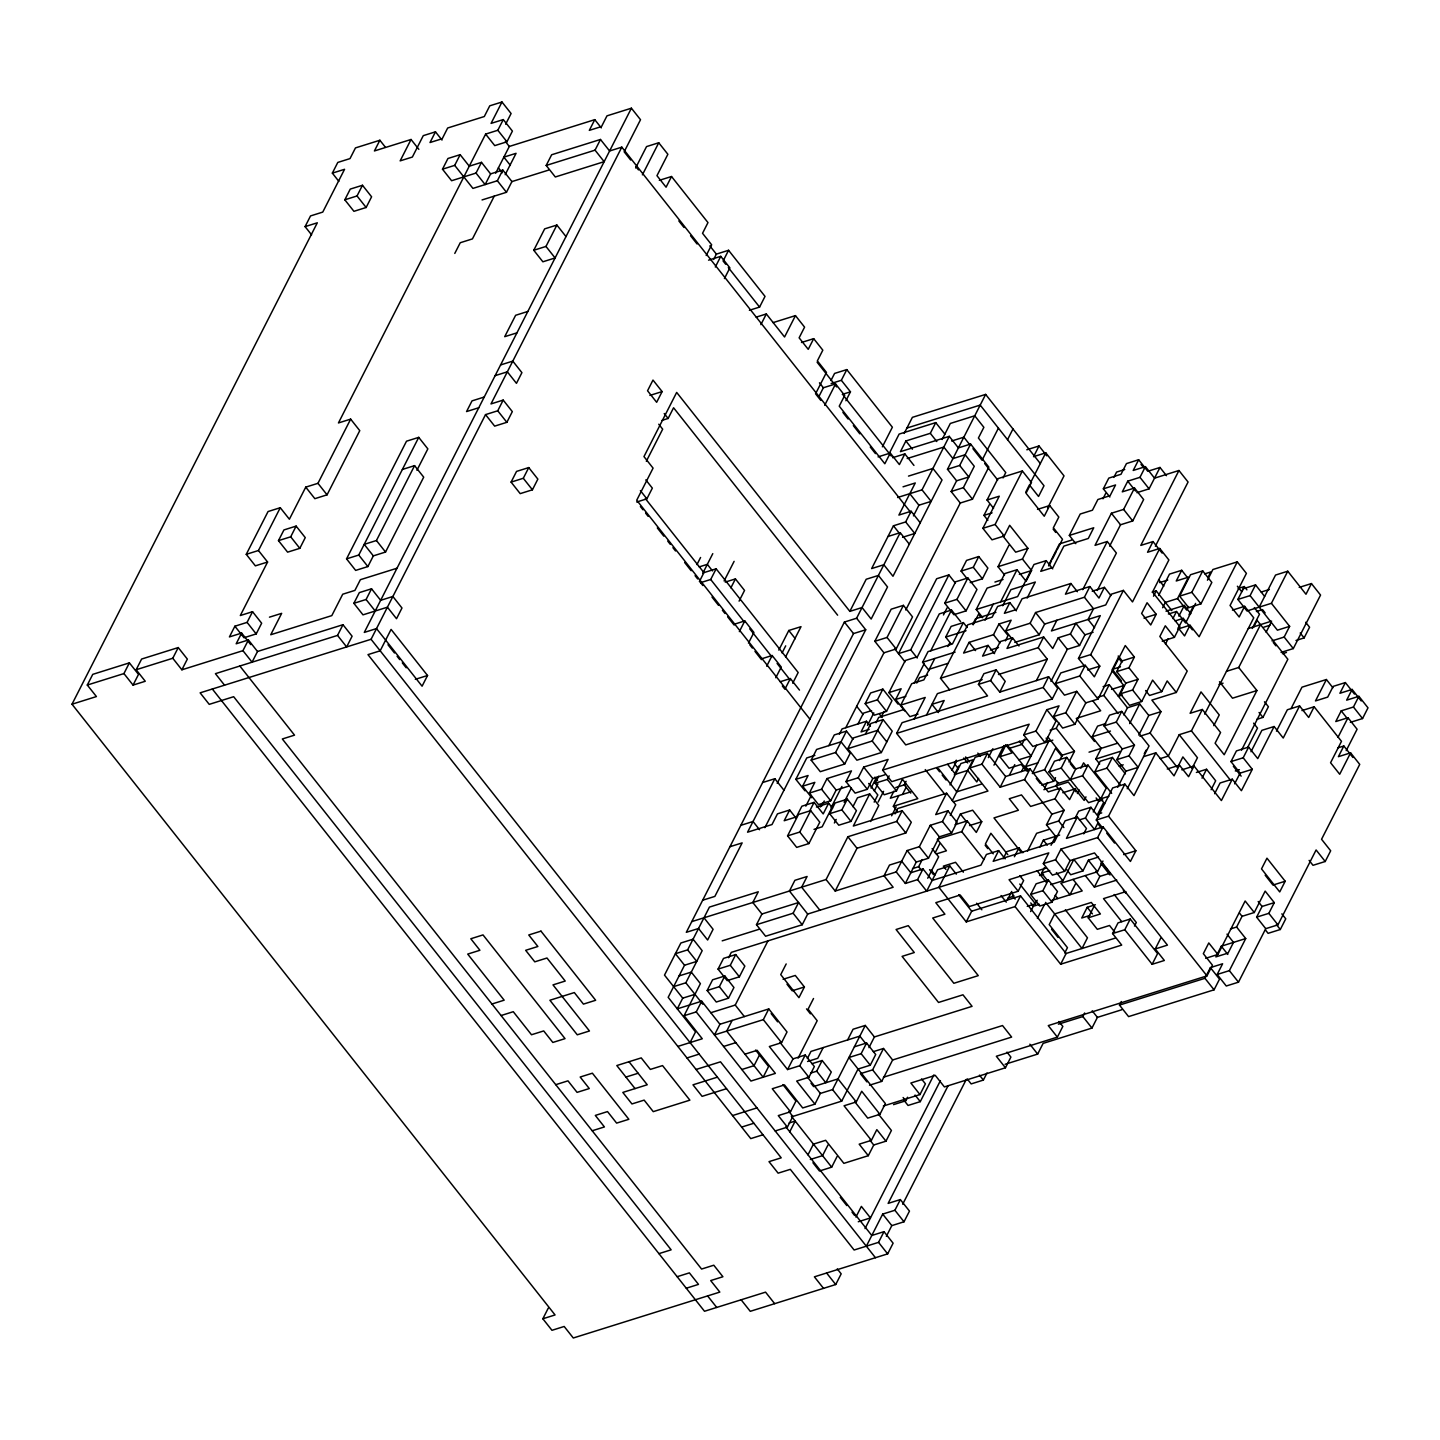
<?xml version="1.0" encoding="UTF-8"?>
<svg xmlns="http://www.w3.org/2000/svg" width="1440" height="1440" viewBox="0 0 1440 1440"><rect width="100%" height="100%" fill="white"/><g stroke="black" fill="none" stroke-linecap="round" stroke-linejoin="round"><path stroke-width="1.5" d="M311.598 234.846L305.082 226.62L310.536 215.928L322.758 212.094L344.556 169.308L332.352 173.124L338.85 181.368M332.352 173.124L337.788 162.432L350.01 158.598L355.464 147.906L379.872 140.256L385.092 146.844M239.85 666.018L294.534 735.156L282.33 738.972L701.586 1269.054L713.79 1265.22L722.916 1276.74L710.694 1280.574L719.82 1292.094L573.3 1337.994L564.174 1326.474L551.97 1330.308L542.844 1318.77L555.066 1314.954L72 704.214L317.304 222.804L305.082 226.62M72 704.214L96.426 696.564L87.3 685.044L92.754 674.352L129.384 662.868L138.51 674.388L133.056 685.098L123.93 673.578L129.384 662.868M344.808 199.8L350.262 189.09L362.484 185.274L371.592 196.794L366.138 207.486L353.934 211.32L344.808 199.8L357.03 195.966L362.484 185.274M379.872 140.256L374.418 150.948L411.048 139.482L418.86 149.346M133.056 685.098L145.26 681.264L136.152 669.744L141.606 659.052L178.236 647.568L187.344 659.088L181.89 669.798L172.782 658.26L178.236 647.568M411.048 139.482L400.158 160.866L412.362 157.05L423.27 135.648L435.474 131.832L441.99 140.058M435.474 131.832L430.02 142.524L442.242 138.708L447.678 127.998L484.308 116.532L489.762 105.822L501.984 102.006L511.092 113.526L505.638 124.218M280.278 507.708L258.462 550.512L267.588 562.032L255.366 565.848L246.258 554.328L268.056 511.542L280.278 507.708L289.386 519.228L305.748 487.134L317.952 483.318L350.658 419.13L359.766 430.65L327.06 494.838L314.856 498.672L305.748 487.134M476.028 173.07L451.602 180.72L442.494 169.2L447.948 158.49L460.152 154.674L469.278 166.194L481.482 162.36L490.59 173.88L485.136 184.59L476.028 173.07L481.482 162.36M442.494 169.2L454.698 165.366L460.152 154.674M234.882 626.22L243.99 637.74L256.194 633.924L261.648 623.214L252.54 611.694L247.086 622.386L234.882 626.22L229.428 636.912L241.632 633.096L250.74 644.616M267.588 562.032L240.318 615.528L252.54 611.694M278.478 540.63L283.932 529.938L296.136 526.104L305.262 537.624L299.808 548.334L287.604 552.15L278.478 540.63L290.7 536.814L296.136 526.104M485.622 134.1L494.748 145.62L506.952 141.786L512.406 131.094L503.28 119.574L497.826 130.266L485.622 134.1L338.454 422.946L350.658 419.13M501.984 102.006L491.076 123.39L503.28 119.574M241.632 633.096L236.178 643.788L248.4 639.972L257.508 651.492L252.054 662.184L242.946 650.664L248.4 639.972M454.788 253.422L460.242 242.73L472.446 238.896L494.262 196.11M495.684 173.196L509.31 146.448L594.774 119.664L601.29 127.89M454.698 165.366L472.932 188.406L497.358 180.756L502.812 170.064L511.92 181.584L506.466 192.294L482.058 199.944M505.17 174.708L516.06 153.324L503.856 157.14L510.372 165.366M600.48 139.464L595.044 150.156L604.152 161.676L555.318 176.976L546.192 165.456L551.646 154.764L600.48 139.464L609.606 150.984L621.81 147.15L910.872 512.604M402.372 469.458L414.576 465.642L423.702 477.162L385.542 552.042L373.338 555.876L367.884 566.568L355.662 570.402L346.554 558.864L406.512 441.198L418.734 437.364L427.842 448.884L416.934 470.286M346.554 558.864L358.758 555.048L418.734 437.364M373.338 555.876L364.212 544.356L376.434 540.522L414.576 465.642M594.774 119.664L589.32 130.356L601.542 126.54L606.978 115.848L631.404 108.198L640.512 119.718L624.168 151.812L630.684 160.038M337.536 635.418L342.972 624.708L352.098 636.228L346.644 646.938L337.536 635.418L215.424 673.668L224.532 685.188M353.88 603.306L359.334 592.614L371.538 588.798L380.664 600.318L392.868 596.484L401.976 608.004L396.522 618.714L387.414 607.194L362.988 614.844L353.88 603.306L366.084 599.49L371.538 588.798M556.884 225.054L545.976 246.438L555.084 257.958L542.88 261.792L533.772 250.272L544.662 228.87L556.884 225.054L565.992 236.574M631.404 108.198L364.302 632.412L376.506 628.578L422.082 686.196L427.536 675.504L391.086 629.406L380.178 650.808L367.974 654.624L750.762 1138.608L762.984 1134.774M658.926 1253.646L671.148 1249.83L233.658 696.708L209.232 704.358L200.124 692.838L371.07 639.288L485.532 414.612L497.736 410.796L503.19 400.086L512.316 411.624L506.862 422.316L494.658 426.132L485.532 414.612M621.81 147.15L490.986 403.92L503.19 400.086M635.634 167.976L646.542 146.592L658.746 142.758L667.872 154.278L656.964 175.68L666.072 187.2L671.526 176.508L707.976 222.588L702.54 233.298L711.648 244.818L706.194 255.51M642.402 174.852L658.746 142.758M511.092 482.112L516.546 471.402L528.75 467.586L537.858 479.106L532.422 489.798L520.2 493.632L511.092 482.112L523.296 478.278L528.75 467.586M713.628 259.47L716.364 254.124L728.568 250.29L765.018 296.388L759.582 307.08L749.394 310.266M715.302 267.048L720.756 256.338L729.882 267.858L724.428 278.568M728.568 250.29L723.114 261L725.724 264.276M662.112 391.59L656.658 402.3L647.55 390.762L652.986 380.07L662.112 391.59L649.89 395.424M646.326 461.268L662.67 429.174L658.764 424.224M662.022 420.372L668.124 418.464L673.578 407.772L837.63 615.186M636.714 502.02L646.884 498.834L652.338 488.124L645.822 479.898M760.878 324.648L766.332 313.956L784.566 336.996L795.456 315.612L804.582 327.132L799.128 337.824L808.236 349.344L813.69 338.652L822.816 350.172L817.362 360.882L826.47 372.402L815.562 393.804L820.782 400.374M696.942 564.606L700.578 557.478M702.792 573.264L712.782 553.644M699.39 581.544L703.926 572.616L716.148 568.8L798.174 672.498L792.72 683.208M700.524 582.678L710.694 579.492L716.148 568.8M724.122 580.968L734.112 561.348M818.838 396.666L823.374 387.756L835.578 383.922L844.704 395.442L839.25 406.152L884.826 463.752L890.28 453.06L899.388 464.58L904.842 453.888L913.95 465.408M830.952 380.556L834.588 373.428L846.792 369.612L892.368 427.212L882.378 446.832M730.872 587.844L735.426 578.916L744.534 590.436L739.08 601.146M824.688 405.324L835.578 383.922M831.168 383.49L841.338 380.304L846.792 369.612M845.91 400.734L850.464 391.824L841.338 380.304M739.35 631.638L744.786 620.928L753.912 632.466L748.458 643.158M766.692 666.198L772.128 655.506L781.254 667.026L775.8 677.736M778.806 650.106L788.796 630.486L801 626.67L785.556 656.982M782.064 652.968L785.7 645.84M889.128 453.708L899.118 434.088L935.748 422.622L944.874 434.142M904.212 433.386L912.384 417.348L985.644 394.398L1040.328 463.536M935.748 422.622L930.312 433.314L905.886 440.964L900.432 451.656L949.266 436.356L958.392 447.894L970.596 444.06L988.83 467.1L972.468 499.194L960.264 503.028L905.76 610.002M799.488 690.084L790.362 678.546L784.908 689.256L782.316 685.962M909.324 544.176L900.216 532.656L856.602 618.228L844.398 622.062L686.322 932.31L698.526 928.494L707.634 940.014L713.088 929.304L703.98 917.784M849.852 611.37L866.196 579.258L878.418 575.442L887.526 586.962L871.164 619.056L862.056 607.536L849.852 611.37L676.674 392.418L643.968 456.606L653.076 468.126L636.732 500.22L809.91 719.172M920.232 522.774L911.124 511.254L905.67 521.946L893.448 525.78L871.65 568.566L883.854 564.75L892.98 576.27L942.03 479.988L932.922 468.45L908.496 476.1M942.138 439.488L950.328 423.45L974.736 415.782L983.862 427.32L978.408 438.012L1005.75 472.59L1003.014 477.936M690.066 1042.596L695.52 1031.904L668.178 997.326L684.522 965.232L675.414 953.712L687.618 949.878L709.434 907.092L758.268 891.792L752.814 902.484L761.922 914.004L756.486 924.714L765.594 936.234L802.224 924.75L807.678 914.058L893.142 887.274L884.034 875.754L889.488 865.062L901.692 861.228L910.8 872.748L923.022 868.932L932.13 880.452L980.964 865.152L986.418 854.46L998.64 850.626L1005.138 858.852M783.954 790.236L774.846 778.716L747.576 832.194L772.002 824.544L777.456 813.852L789.66 810.018L796.176 818.262M897.606 497.502L922.014 489.852L949.266 436.356M777.204 783.36L853.506 633.582L865.728 629.766L856.602 618.228M913.464 515.898L918.918 505.206L931.14 501.372L922.014 489.852M673.632 986.634L685.836 982.8L702.18 950.706L693.072 939.186L680.868 943.002L664.506 975.114L682.74 998.154L677.286 1008.846L701.712 1001.196L719.928 1024.254L714.492 1034.946L763.326 1019.646L768.78 1008.936L787.014 1031.994L781.56 1042.686L769.338 1046.52L787.572 1069.56L799.776 1065.726L805.23 1055.034L814.356 1066.554L808.902 1077.264L796.68 1081.08L814.914 1104.138L802.71 1107.954L784.476 1084.914L772.272 1088.73L790.488 1111.788L778.284 1115.604L787.392 1127.124L775.188 1130.958M764.874 827.676L865.728 629.766M960.264 503.028L951.156 491.508L956.592 480.798L947.484 469.278L985.644 394.398M804.978 790.848L795.852 779.328L806.76 757.926L814.896 755.388M947.484 469.278L959.688 465.462L970.596 444.06M811.17 760.158L816.606 749.448L841.032 741.798L850.158 753.336L844.704 764.028L820.278 771.678L811.17 760.158L835.578 752.508L846.486 731.106L853.002 739.332M677.862 1046.412L702.27 1038.762L684.054 1015.722L700.398 983.628L691.29 972.108L679.068 975.924M883.944 652.806L874.836 641.286L891.18 609.192L903.402 605.358L912.51 616.878L896.166 648.972L883.944 652.806L845.784 727.686M789.66 810.018L784.206 820.728L796.428 816.894L801.882 806.202L814.086 802.368L823.194 813.906L828.648 803.196L832.554 808.146M811.728 797.724L802.62 786.204L808.074 775.512L795.852 779.328M828.828 745.632L834.282 734.94L846.486 731.106M684.054 1015.722L696.258 1011.906L701.712 1001.196M707.166 990.504L712.602 979.794L724.824 975.978L733.932 987.498L728.478 998.19L716.274 1002.024L707.166 990.504L719.37 986.67L724.824 975.978M718.056 969.102L723.51 958.41L735.714 954.576L744.84 966.096L739.386 976.806L727.182 980.622L718.056 969.102L730.278 965.286L735.714 954.576M874.836 641.286L887.04 637.452L903.402 605.358M951.156 491.508L963.36 487.674L974.268 466.29L965.142 454.752L952.938 458.586L943.83 447.066L907.2 458.532M787.572 835.866L798.48 814.464L810.684 810.648L819.792 822.168L808.902 843.57L796.68 847.386L787.572 835.866L799.776 832.05L810.684 810.648M848.358 786.24L836.154 790.074L830.7 800.766L818.496 804.6L809.37 793.08L814.824 782.37L802.62 786.204M839.358 734.238L842.076 728.892L866.502 721.242L870.408 726.174M542.844 1318.77L548.298 1308.078M728.586 957.708L731.322 952.362L1048.788 852.894L1043.334 863.586L1052.442 875.124L1064.664 871.29L1070.1 860.598L1094.526 852.948L1167.444 945.126L1155.24 948.96L1164.348 960.48L1152.144 964.296L1124.802 929.736L1130.238 919.026L1157.58 953.604L1152.144 964.296M805.824 806.148L811.26 795.456M998.424 428.13L982.062 460.242L972.954 448.704M809.55 811.296L814.086 802.368M809.37 793.08L821.592 789.246L827.028 778.554L851.454 770.904L846 781.596L855.126 793.116L867.33 789.3L872.784 778.59L884.988 774.774M865.188 703.656L870.642 692.964L882.864 689.13L891.972 700.668L886.518 711.36L874.314 715.194L865.188 703.656L877.41 699.84L882.864 689.13M858.006 723.87L863.46 713.16L871.596 710.622M865.458 734.148L870.912 723.456L883.116 719.622L892.224 731.16L881.334 752.544L856.908 760.194L847.8 748.674L853.236 737.982L877.662 730.332L886.788 741.852M820.386 806.976L822.204 803.412M1007.532 439.668L1012.986 428.958M821.52 806.328L824.256 800.982M866.502 721.242L861.048 731.934L869.184 729.378M867.492 725.382L873.846 712.908M898.038 704.124L888.912 692.604L905.274 660.51L917.478 656.676L939.294 613.89L951.498 610.056L960.606 621.576M948.888 574.92L936.666 578.736L898.506 653.634L910.728 649.8L948.888 574.92L955.386 583.146M993.546 508.266L987.048 500.022L997.938 478.638L1022.364 470.97L1031.472 482.508L1026.018 493.2L1044.252 516.24L1049.706 505.548L1058.814 517.068L1053.36 527.778L1062.486 539.298L1057.032 549.99M831.006 807.858L841.914 786.456M833.058 805.428L822.15 826.812L814.014 829.368M829.656 813.69L835.11 802.998L847.314 799.164L856.422 810.684L850.986 821.394L838.764 825.21L829.656 813.69L841.86 809.874L847.314 799.164M875.988 722.754L878.706 717.408L903.132 709.758M881.28 716.868L884.016 711.504M987.858 520.308L983.952 515.376L989.388 504.684M710.82 1012.716L735.246 1005.066L767.952 940.878M847.8 748.674L872.208 741.024L883.116 719.622M732.15 1020.42L726.696 1031.112L763.146 1077.21L768.6 1066.518L755.586 1050.048M904.788 711L895.68 699.462L901.134 688.77L888.912 692.604M944.748 603.18L955.638 581.796L967.86 577.962L976.968 589.482L966.06 610.884L953.856 614.7L944.748 603.18L956.952 599.364L967.86 577.962M967.608 579.312L961.092 571.086L966.546 560.394L978.75 556.56L987.876 568.08L982.422 578.79L970.2 582.606M1004.544 574.92L998.028 566.694L1022.454 559.044L1027.908 548.334L1009.674 525.294L1004.22 535.986L992.016 539.82L982.89 528.3L999.252 496.206L987.048 500.022M844.128 802.242L851.4 787.986M834.372 822.996L836.172 819.432M846 781.596L858.222 777.78L863.676 767.07L888.084 759.42L882.63 770.13L891.756 781.65L1026.054 739.566M943.452 614.97L947.088 607.842M756.486 924.714L793.116 913.23L798.57 902.538L761.922 914.004M918.036 714.078L909.9 716.634L900.774 705.114L911.682 683.712L923.886 679.878L934.794 658.494M929.088 670.536L922.59 662.31L928.026 651.618L952.452 643.968L963.36 622.566L967.266 627.498M914.256 683.154L924.246 663.552M930.6 651.06L951.498 610.056M961.092 571.086L973.296 567.27L978.75 556.56M982.89 528.3L995.112 524.466L1022.364 470.97M852.93 806.688L857.484 797.778L869.688 793.944L878.796 805.464L870.624 821.52M916.758 683.01L919.494 677.664L927.63 675.108M1046.826 455.832L1039.014 445.968L1033.578 456.66L1045.782 452.826L1064.016 475.884L1047.654 507.978M999.774 692.082L1048.608 676.764L1057.716 688.302L1052.262 698.994L905.742 744.894L896.634 733.374L902.088 722.682L987.552 695.898L978.444 684.378L983.898 673.686L996.102 669.852L1005.21 681.372L999.774 692.082L990.648 680.544L996.102 669.852M950.904 643.68L945.702 637.092L951.138 626.4L963.36 622.566M871.038 788.112L876.492 777.402M826.074 879.534L847.89 836.748L896.724 821.43L902.178 810.738L911.286 822.258L905.832 832.968L856.998 848.268L835.2 891.054L826.074 879.534L691.758 921.618M869.688 793.944L853.326 826.038L902.178 810.738M901.908 780.246L896.454 790.938L884.25 794.772L875.142 783.252L878.778 776.124M1025.802 492.066L1029.42 484.938L1038.546 496.458L1044 485.748L980.19 405.09L906.93 428.04M1030.338 483.138L1045.782 452.826M786.186 963.936L780.732 974.628L798.948 997.668L804.402 986.976L795.294 975.456L783.09 979.272M874.296 790.974L877.932 783.846M947.898 646.542L949.716 642.978M914.292 718.848L925.2 697.464L900.774 705.114M874.17 802.116L877.806 794.97L868.68 783.45M875.142 783.252L887.346 779.418L889.164 775.854M949.626 689.796L940.5 678.276L967.752 624.798L992.178 617.13L997.632 606.438L1009.836 602.622L1016.352 610.848M878.112 802.062L883.566 791.352M982.728 617.724L976.23 609.48L987.12 588.096L999.342 584.262L1004.796 573.57L1017 569.736L1026.108 581.256L1031.562 570.564L1022.454 559.044M998.028 566.694L1008.936 545.292M926.514 715.032L937.404 693.63L982.17 679.608M972.846 624.096L975.564 618.75L995.922 612.36M973.134 624.834L978.588 614.142L981.18 617.436M1012.212 639.108L1005.696 630.882L1011.15 620.19L998.946 624.006L993.492 634.716L969.066 642.366L963.612 653.058L988.038 645.408L994.554 653.634M759.492 1054.998L754.038 1065.69L741.834 1069.506M893.952 791.1L890.316 798.228L911.034 791.766M938.718 711.198L944.172 700.506L931.95 704.322L938.466 712.566M985.05 620.262L993.222 604.224M897.264 811.224L893.358 806.292L898.812 795.6M906.084 781.326L904.266 784.89L910.782 793.134M891.63 815.796L896.166 806.886M902.52 794.412L906.156 787.266M1000.638 601.83L1017 569.736M895.05 813.87L897.768 808.524L946.602 793.224L955.728 804.744L950.274 815.436M1002.708 605.736L1010.88 589.698L1035.306 582.048L1027.134 598.086M988.038 645.408L982.584 656.1L994.788 652.284L1000.242 641.592L1012.464 637.758L1018.962 645.984M1009.836 602.622L1004.382 613.314L1016.604 609.48L1022.058 598.788L1070.892 583.488L1077.408 591.714M813.528 998.496L808.074 1009.188L817.182 1020.726L798.102 1058.166M1005.336 640.89L1008.054 635.544L998.946 624.006M1052.712 568.872L1046.214 560.646L1040.76 571.338L1052.964 567.522L1063.872 546.12L1088.298 538.47L1093.734 527.778L1069.326 535.428L1075.824 543.654M787.572 1069.56L793.026 1058.868L805.23 1055.034M1048.572 565.29L1059.462 543.906L1071.684 540.072M1012.464 637.758L1007.01 648.45L1043.64 636.984L1052.748 648.504L1058.202 637.812L1070.406 633.978L1075.86 623.286L1084.968 634.806L1079.532 645.498L1067.31 649.332L1050.966 681.426M1048.86 566.046L1051.578 560.682M1052.496 558.9L1056.132 551.772M896.238 871.92L907.146 850.536L919.35 846.702L930.258 825.318L942.462 821.484L947.916 810.792L957.024 822.312L951.588 833.004L939.366 836.838L928.476 858.222L916.254 862.056L905.364 883.458L896.238 871.92L835.2 891.054M1069.326 535.428L1080.216 514.026L1092.438 510.21L1097.892 499.5L1110.096 495.684L1115.55 484.974L1103.346 488.808L1109.844 497.034M956.286 760.194L954.468 763.758L958.374 768.69M951.966 770.238L956.52 761.328M807.354 1058.544L810.99 1051.416L859.842 1036.116L866.34 1044.342M1005.696 630.882L1030.122 623.232L1035.576 612.54L1084.41 597.24L1089.864 586.53L1098.972 598.05L1104.426 587.358L1110.942 595.584M954.324 774.882L958.86 765.972M950.004 784.944L960.912 763.542L973.116 759.726L952.236 800.73M946.602 793.224L935.712 814.608L947.916 810.792M1103.346 488.808L1108.782 478.116L1121.004 474.282L1126.458 463.59L1138.662 459.756L1147.77 471.276L1159.992 467.46L1166.49 475.686M790.488 1111.788L795.942 1101.078L782.928 1084.626M823.212 1047.582L817.758 1058.292L807.57 1061.478M1102.968 498.798L1105.686 493.452M1113.876 477.414L1116.594 472.068L1124.73 469.512M912.51 868.626L918.612 866.7L922.248 859.572M953.352 801.882L987.948 791.046L969.714 767.988L975.168 757.296L987.39 753.462L1005.606 776.52L1000.17 787.212L981.936 764.172L987.39 753.462M787.392 1127.124L792.846 1116.432L841.698 1101.132L858.042 1069.038L870.264 1065.204L875.7 1054.512L866.592 1042.992L854.388 1046.808M816.696 1071.216L822.15 1060.506L831.276 1072.026L825.822 1082.736L816.696 1071.216L810.594 1073.124M1014.804 642.402L1039.23 634.752L1044.684 624.06L1105.74 604.926L1111.176 594.234L1123.398 590.4L1132.506 601.938L1159.758 548.442L1168.884 559.962L1152.522 592.056L1179.864 626.634L1174.41 637.326L1162.206 641.142M905.364 883.458L917.568 879.624L923.022 868.932M789.75 1131.786L795.204 1121.076L789.102 1123.002M940.5 678.276L1038.186 647.676L1043.64 636.984M1070.892 583.488L1065.438 594.18L1089.864 586.53M935.136 852.822L939.672 843.912M1056.888 620.226L1051.434 630.936L1100.286 615.636L1078.47 658.422L1084.986 666.648M1109.61 546.174L1120.518 524.772L1132.722 520.956L1143.63 499.554L1134.522 488.034L1123.614 509.418L1111.41 513.252L1095.048 545.346L1107.27 541.512L1116.378 553.05L1097.298 590.49M1155.366 546.21L1188.072 482.022L1178.946 470.502L1154.538 478.152L1145.412 466.632L1139.976 477.324L1127.754 481.158L1122.3 491.85L1134.522 488.034M1138.662 459.756L1133.208 470.448L1145.412 466.632M988.362 757.62L992.916 748.71M927.72 878.238L938.628 856.836L932.112 848.61M955.89 822.96L960.426 814.032L972.648 810.216L981.756 821.736L976.302 832.428L967.194 820.908L954.99 824.742M978.606 778.374L976.788 781.938L967.68 770.418L955.458 774.252L947.646 764.37M814.914 1104.138L820.368 1093.428L832.572 1089.612L865.278 1025.424L874.404 1036.944L868.95 1047.636M847.62 1039.932L853.074 1029.24L865.278 1025.424M1036.404 680.598L1047.294 659.196L1038.186 647.676M1082.736 589.662L1107.27 541.512M993.978 765.144L1003.986 745.524M936.27 853.974L946.44 850.788L937.314 839.268L961.74 831.618L967.194 820.908M1026.432 771.012L1021.23 764.424L1009.008 768.24L999.9 756.72L1005.354 746.028M956.304 874.152L949.788 865.926L938.898 887.328L966.24 921.888L1015.074 906.588L1020.528 895.896L1066.104 953.514L1060.65 964.206L1015.074 906.588M896.634 733.374L1043.154 687.474L1048.608 676.764M807.984 1154.826L813.438 1144.134L825.642 1140.3L843.876 1163.358L868.302 1155.69L873.738 1144.998L885.96 1141.182L891.414 1130.472L878.382 1114.02M854.712 1101.672L867.726 1118.124L879.93 1114.308L885.384 1103.598L848.934 1057.518L861.138 1053.684L866.592 1042.992M1052.82 740.142L1032.822 746.442L1023.714 734.922L1029.15 724.212L882.63 770.13M1136.88 492.678L1149.084 488.844L1159.992 467.46M1024.686 739.08L1021.968 744.426L1009.764 748.242M1023.714 734.922L1035.918 731.088L1046.826 709.686L1059.03 705.87L1053.576 716.562L1062.684 728.082L1074.906 724.266L1085.814 702.864L1076.688 691.344L1064.484 695.16L1055.358 683.64L1060.812 672.948L1085.238 665.298L1094.346 676.818L1099.8 666.126L1090.692 654.606L1123.398 590.4M1009.314 775.332L1014.768 764.622M828 1144.962L822.546 1155.654L810.342 1159.47M1021.536 771.498L1024.254 766.152M1028.232 769.932L1025.622 766.638L1036.53 745.254M868.302 1155.69L859.176 1144.17L871.398 1140.354L844.056 1105.776L856.26 1101.96L861.714 1091.25L879.93 1114.308M866.916 1081.908L860.4 1073.682L872.604 1069.866L883.512 1048.464L892.62 1059.984L881.73 1081.386L869.508 1085.202M1178.946 470.502L1140.804 545.4L1153.008 541.566L1162.116 553.086M1000.17 787.212L1024.578 779.562L1030.032 768.87L1048.266 791.91L1060.47 788.094L1069.578 799.614L1075.032 788.904L1084.158 800.442L1085.976 796.86M1055.358 683.64L1079.784 675.99L1085.238 665.298M812.952 1162.764L819.45 1171.008L831.672 1167.174L837.108 1156.482M1050.138 730.206L1056.24 728.298L1058.958 722.952M1053.576 716.562L1065.78 712.746L1076.688 691.344M1153.008 541.566L1147.554 552.258L1159.758 548.442M998.64 850.626L993.186 861.318L1054.242 842.202L1065.132 820.8L1077.354 816.966L1086.462 828.504L1083.726 833.85M966.24 921.888L971.694 911.196L1020.528 895.896M1046.142 738.126L1048.734 741.42L1032.39 773.514L1044.594 769.698L1055.502 748.296L1062.018 756.522M1003.122 858.78L1006.74 851.652L1018.962 847.836L1022.868 852.768M1100.772 798.822L1106.208 788.13L1087.992 765.09L1082.538 775.782L1058.112 783.432L1049.004 771.912L1054.458 761.22L1066.662 757.386L1075.77 768.906L1070.334 779.616M1044.774 787.914L1047.492 782.55M1059.534 760.518L1062.252 755.172L1074.474 751.338L1056.24 728.298M1014.408 856.746L1018.962 847.836M1041.498 785.034L1053.72 781.218L1055.538 777.654M871.398 1140.354L876.834 1129.644L885.96 1141.182M1049.004 771.912L1061.208 768.078L1066.662 757.386M1121.436 680.904L1112.328 669.366L1117.764 658.674M1085.814 702.864L1098.018 699.048L1125.27 645.552L1134.378 657.072L1128.942 667.764L1116.72 671.598L1125.846 683.118L1120.392 693.81L1129.5 705.348L1141.704 701.514L1152.612 680.112L1161.72 691.65L1149.516 695.466L1145.61 690.534M1057.878 782.298L1056.06 785.862L1058.67 789.156M1069.02 762.03L1074.474 751.338M1153.512 596.214L1156.23 590.868L1171.854 610.614M1097.676 697.338L1103.778 695.412L1109.232 684.72L1127.448 707.76L1123.812 714.906M1116.72 671.598L1122.174 660.906L1134.378 657.072M1027.53 851.13L1036.62 833.31L1048.824 829.476M1021.32 852.48L993.978 817.92L1018.386 810.252L1009.278 798.732L1021.482 794.916L1030.608 806.436L1055.016 798.786L1060.47 788.094M1158.588 595.512L1169.496 574.11L1181.7 570.294L1188.216 578.52M1007.172 900.36L1011.726 891.45M893.502 1104.642L905.706 1100.808L907.524 1097.244M1051.038 845.262L1055.592 836.352L1046.466 824.832L1051.92 814.14L1064.142 810.306L1055.016 798.786M1099.692 763.974L1095.786 759.042L1101.24 748.332L1092.132 736.812L1097.586 726.12L1105.722 723.564M1156.194 614.286L1150.74 624.978L1141.632 613.458L1147.068 602.748L1156.194 614.286L1143.972 618.102M1039.752 847.314L1043.37 840.186L1059.66 835.074M874.404 1036.944L972.072 1006.344L962.964 994.806L938.538 1002.456L902.088 956.376L914.292 952.542L896.076 929.502L908.28 925.668L953.856 983.286L978.264 975.636L932.706 918.018L944.91 914.202L935.802 902.682L960.21 895.014L969.336 906.552L1018.17 891.252L1023.624 880.542L1019.718 875.61M1080.864 768.204L1083.582 762.858L1086.192 766.152M1162.62 607.734L1165.356 602.388L1177.56 598.554L1188.468 577.17L1176.246 580.986L1181.7 570.294M1112.076 670.734L1123.794 685.548L1118.34 696.24L1122.408 694.962M1117.746 787.23L1125.918 771.174L1116.81 759.654L1122.264 748.962L1104.03 725.904L1109.484 715.212L1121.688 711.396L1149.03 745.956L1127.232 788.76M855.918 1217.088L861.372 1206.396L870.48 1217.916L858.276 1221.75M1046.466 824.832L1058.688 820.998L1064.142 810.306M883.332 1106.028L919.962 1094.562L925.416 1083.852L921.51 1078.92M904.158 1100.52L908.064 1105.452L920.286 1101.636L933.912 1074.888M1077.39 793.566L1079.208 790.002M1179.612 596.142L1190.502 574.74L1202.724 570.906L1211.832 582.444L1200.942 603.828L1188.72 607.662L1179.612 596.142L1191.816 592.308L1202.724 570.906M1104.03 725.904L1116.252 722.088L1121.688 711.396M1120.392 693.81L1132.596 689.994L1138.05 679.302L1128.942 667.764M1030.68 894.492L1036.134 883.8L1048.356 879.966L1057.464 891.504L1052.01 902.196L1039.806 906.012L1030.68 894.492L1042.902 890.676L1048.356 879.966M1048.104 881.334L1041.588 873.108L1044.324 867.744M1111.68 793.368L1094.742 771.966L1100.196 761.256L1112.4 757.44L1125.432 773.892M1172.88 618.624L1176.516 611.478L1185.624 622.998L1195.614 603.396M741.132 1299.798L750.258 1311.318L835.722 1284.534L841.176 1273.842L837.27 1268.892M865.026 1228.608L940.428 1080.63M1075.068 818.262L1078.704 811.134L1090.908 807.3L1098.72 817.182M1178.874 616.14L1184.328 605.43L1190.826 613.674M1043.334 863.586L1055.538 859.77L1060.992 849.078L1097.622 837.594L1103.076 826.902L1130.418 861.462L1135.872 850.77L1108.53 816.192L1124.874 784.098L1134 795.618L1155.798 752.832L1174.032 775.872L1179.486 765.18L1188.594 776.7L1194.048 766.008L1221.39 800.568L1232.28 779.184L1241.406 790.704L1252.296 769.302L1243.188 757.782L1248.642 747.09L1257.75 758.61L1274.112 726.516L1283.22 738.036L1299.582 705.942L1308.69 717.462L1314.144 706.77L1341.486 741.33L1330.578 762.732L1339.704 774.252L1350.594 752.85L1359.72 764.388L1321.56 839.268L1330.668 850.788L1325.214 861.498L1313.01 865.314L1309.104 860.382M1077.354 816.966L1066.446 838.368L1103.076 826.902M1165.464 644.022L1168.2 638.676M1030.626 911.574L1033.344 906.228L1039.464 904.32M1027.26 906.354L1035.396 903.798L1037.214 900.234M1188.486 606.528L1186.668 610.092L1177.56 598.554M1094.742 771.966L1106.964 768.132L1112.4 757.44M1129.662 723.564L1139.67 703.944L1148.778 715.464L1138.788 735.084M1178.73 627.264L1183.266 618.354L1192.392 629.874M866.34 1246.194L882.684 1214.1L894.906 1210.266L900.342 1199.574L909.468 1211.094L904.014 1221.786L891.81 1225.62L886.356 1236.312M948.096 1085.706L888.138 1203.39L900.342 1199.574M1079.352 819.918L1085.454 818.01L1090.908 807.3M1189.026 614.736L1193.58 605.826M1208.106 577.296L1210.842 571.95L1204.722 573.858M1207.44 580.212L1212.876 569.52L1237.302 561.87L1246.41 573.39L1230.066 605.484L1239.174 617.004L1244.628 606.312L1253.736 617.832L1204.686 714.114M1037.376 918.45L1044.648 904.176M1093.266 811.962L1098.72 801.252L1102.788 799.992M1237.302 561.87L1199.142 636.75L1190.034 625.23L1184.58 635.922L1178.064 627.696M371.07 639.288L781.218 1157.832L768.996 1161.648L778.122 1173.168L790.326 1169.352L854.118 1250.01L878.544 1242.36L883.998 1231.668L893.106 1243.188L887.652 1253.88L814.392 1276.83L823.518 1288.368M1050.696 884.628L1062.918 880.794L1073.808 859.392L1082.934 870.93L1070.712 874.746L1066.806 869.814M1103.112 803.484L1097.676 814.176L1101.744 812.898M1102.824 828.252L1096.308 820.026L1112.67 787.932L1124.874 784.098M1116.81 759.654L1129.014 755.838L1134.468 745.128L1116.252 722.088M1161.72 691.65L1167.174 680.94L1176.3 692.46L1151.874 700.11L1160.982 711.648L1150.092 733.032L1139.904 736.218M902.7 1204.218L966.294 1079.406M1098.216 822.402L1094.58 829.53L1085.454 818.01M1075.428 884.052L1069.974 894.744L1060.866 883.224L1097.496 871.74L1102.95 861.048M1082.934 870.93L1088.388 860.22L1098.558 857.034M1144.26 753.732L1146.078 750.168M1176.3 692.46L1187.19 671.076L1159.848 636.498L1165.302 625.806L1174.41 637.326M967.266 1078.974L971.172 1083.906L983.376 1080.072L987.012 1072.944M1241.568 591.912L1244.286 586.548L1246.896 589.842M1281.096 652.392L1293.3 648.576L1320.552 595.08L1311.444 583.56L1305.99 594.252L1287.756 571.212L1271.412 603.306L1246.986 610.956L1237.878 599.436L1243.314 588.744L1255.536 584.91L1264.644 596.43M1085.292 875.574L1094.4 887.094L1099.854 876.402L1110.024 873.216M919.962 1094.562L910.854 1083.024L935.28 1075.374L944.388 1086.912L1005.444 1067.778L1010.898 1057.086L1006.992 1052.136M1095.354 904.752L1087.2 907.308L1081.764 918L1089.9 915.444M1064.718 953.01L1067.454 947.664L1049.22 924.624L1054.674 913.914L1091.304 902.448L1100.412 913.968L1088.208 917.802L1097.316 929.322L1109.538 925.488L1114.74 932.076M1248.3 628.524L1260.504 624.708L1238.706 667.494L1256.922 690.552L1224.216 754.74L1215.108 743.202L1220.562 732.51L1202.328 709.47L1191.42 730.854L1179.216 734.688L1168.308 756.09L1160.172 758.628M1237.878 599.436L1250.082 595.602L1255.536 584.91M1088.208 917.802L1093.662 907.092M1259.19 607.14L1275.552 575.046L1287.756 571.212M1252.242 628.47L1259.496 614.214L1254.294 607.626M1253.43 627.426L1257.066 620.298L1287.846 659.268L1241.514 750.204M1005.102 1064.286L1037.664 1054.08L1043.118 1043.388L1091.952 1028.07L1097.406 1017.378L1121.832 1009.728M1192.896 766.656L1197.45 757.728L1179.216 734.688M1213.794 725.634L1219.248 714.942L1201.014 691.902L1190.124 713.286L1202.328 709.47M1005.444 1067.778L996.336 1056.258L1057.374 1037.124L1062.828 1026.432L1058.922 1021.482M1060.65 964.206L1121.706 945.09L1112.58 933.552L1118.034 922.86L1130.238 919.026M1266.12 632.214L1270.656 623.304M1202.022 778.176L1206.558 769.266L1215.666 780.786L1211.13 789.696M1058.418 1024.2L1082.844 1016.55L1084.662 1012.986M1134.486 926.064L1136.304 922.5L1114.182 894.51M1271.97 640.872L1284.174 637.056L1289.628 626.346L1271.412 603.306M1214.622 793.71L1220.076 783L1232.28 779.184M1234.638 783.828L1240.092 773.136L1230.984 761.598L1236.438 750.906L1248.642 747.09M1247.508 747.72L1257.498 728.118L1253.592 723.168M1256.832 719.334L1262.952 717.408L1268.406 706.716L1264.482 701.784M1295.982 640.476L1304.118 637.92L1309.572 627.228L1305.666 622.278M1325.214 861.498L1316.106 849.96L1277.946 924.858L1265.742 928.674L1238.49 982.17L1226.268 986.004L1217.16 974.466L1222.614 963.774L1210.392 967.608L1219.518 979.128L1214.064 989.82L1128.582 1016.604L1119.474 1005.084L1121.292 1001.52M1251 751.734L1261.89 730.332L1274.112 726.516M1155.24 948.96L1160.676 938.25M1276.47 731.16L1287.36 709.758L1299.582 705.942M1291.068 708.57L1301.976 687.168L1326.402 679.518L1332.9 687.762M1326.402 679.518L1315.494 700.92L1327.698 697.104L1333.152 686.394L1345.374 682.578L1354.482 694.098M1345.374 682.578L1339.92 693.27L1352.124 689.436L1361.232 700.974M1119.474 1005.084L1204.956 978.3L1210.392 967.608M1265.742 928.674L1256.616 917.154L1268.838 913.338L1274.292 902.628L1265.166 891.108L1254.276 912.51L1242.054 916.326L1236.6 927.036L1245.726 938.556L1221.3 946.206L1215.846 956.898L1228.068 953.082L1233.504 942.372L1227.006 934.146M1350.342 722.358L1362.546 718.542L1368 707.832L1358.892 696.312L1353.438 707.022L1341.216 710.838L1335.78 721.548L1347.984 717.714L1357.092 729.234L1346.202 750.636M1352.124 689.436L1346.67 700.146L1358.892 696.312M1057.374 1037.124L1048.266 1025.604L1206.99 975.87L1212.444 965.178L1203.336 953.658L1208.79 942.948L1217.898 954.468L1205.694 958.302M1217.898 954.468L1245.15 900.99L1254.276 912.51M1337.994 737.334L1347.984 717.714M1217.16 974.466L1229.364 970.65L1245.726 938.556M1256.616 917.154L1262.07 906.462L1274.292 902.628M1352.952 757.512L1343.844 745.992L1338.39 756.684L1350.594 752.85M1285.182 881.244L1279.728 891.936L1261.512 868.896L1266.966 858.186L1285.182 881.244L1272.978 885.06L1265.166 875.178M1265.49 930.042L1268.1 933.336L1280.304 929.502L1285.758 918.81L1281.852 913.86M490.59 173.88L502.812 170.064M546.192 165.456L595.044 150.156M511.92 181.584L548.55 170.118M659.322 180.324L671.526 176.508M533.772 250.272L545.976 246.438M527.832 311.454L515.628 315.288L504.72 336.672L516.942 332.856M708.552 260.172L720.756 256.338M500.58 364.95L512.784 361.116L521.91 372.654L516.456 383.346L507.348 371.826L495.126 375.642M484.218 397.044L472.014 400.878L466.56 411.57L478.782 407.736M756.162 317.142L766.332 313.956M773.082 322.614L795.456 315.612M801.486 342.486L813.69 338.652M246.258 554.328L258.462 550.512M842.31 394.38L850.464 391.824M397.008 568.224L360.378 579.69L354.924 590.4L342.72 594.216L331.812 615.618L270.756 634.734L281.664 613.35L269.46 617.166M87.3 685.044L123.93 673.578M136.152 669.744L172.782 658.26M181.89 669.798L242.946 650.664M257.508 651.492L342.972 624.708M878.058 456.894L890.28 453.06M892.62 457.704L904.842 453.888M951.624 441.018L963.846 437.184L970.344 445.41M903.042 486.81L915.264 482.976L898.902 515.07L911.124 511.254M1026.81 449.784L1039.014 445.968M956.592 480.798L968.814 476.982L959.688 465.462M699.192 566.892L707.328 564.354L712.548 570.942M415.332 679.32L427.536 675.504M725.238 582.102L735.426 578.916M888.012 536.472L900.216 532.656M902.574 537.3L914.778 533.466L905.67 521.946M983.952 515.376L992.088 512.82M1037.502 509.382L1049.706 505.548M734.616 624.132L744.786 620.928M1027.908 548.334L1015.686 552.168L1002.672 535.698M1046.214 560.646L1033.992 564.48L1017.648 596.574L976.23 609.48M994.932 582.048L1003.068 579.492M1019.358 574.38L1031.562 570.564M761.958 658.692L772.128 655.506M780.192 681.732L790.362 678.546M945.702 637.092L966.042 630.72M1092.222 591.192L1104.426 587.358M1159.632 582.588L1167.786 580.05M922.59 662.31L955.134 652.104M1152.162 592.146L1156.23 590.868M929.34 669.186L947.664 663.444M990.396 650.052L998.532 647.514M1084.968 634.806L1093.122 632.25M1166.004 611.172L1184.328 605.43M1238.184 588.474L1244.286 586.548M895.68 699.462L905.85 696.276M1168.38 614.034L1176.516 611.478M1261.206 592.038L1269.342 589.482M998.46 674.496L1047.294 659.196M1175.13 620.91L1183.266 618.354M978.444 684.378L990.648 680.544M1299.222 587.394L1311.444 583.56M1232.424 610.128L1244.628 606.312M1078.47 658.422L1090.692 654.606M1177.812 629.046L1190.034 625.23M1256.418 611.514L1262.52 609.606L1265.13 612.9M1087.596 669.942L1099.8 666.126M1112.328 669.366L1120.464 666.828M1259.424 624.96L1271.628 621.126M762.624 782.532L774.846 778.716M1263.834 627.174L1269.936 625.266M1289.628 626.346L1277.424 630.18L1250.082 595.602M1103.112 686.628L1109.232 684.72M1125.846 683.118L1138.05 679.302M1111.572 689.364L1123.794 685.548M1226.484 671.328L1238.706 667.494M1282.392 653.724L1286.46 652.446M740.826 825.336L753.03 821.502L759.546 829.728M1127.448 707.76L1139.67 703.944M816.444 807.03L828.648 803.196M1218.996 684.45L1223.064 683.172M895.77 787.536L905.94 784.35M999.9 756.72L1012.104 752.904L1005.606 744.66M969.714 767.988L981.936 764.172M729.918 846.72L742.14 842.904L714.87 896.4L702.666 900.216M1148.778 715.464L1160.982 711.648M1018.872 759.762L1031.076 755.946L1019.358 741.132M1092.132 736.812L1110.438 731.07M1256.922 690.552L1232.514 698.202L1219.482 681.732M893.358 806.292L917.784 798.642L902.16 778.896M1025.622 766.638L1037.844 762.822M981.198 784.17L956.772 791.82L938.538 768.762M1005.606 776.52L1030.032 768.87M1089.036 752.166L1117.53 743.238M1122.264 748.962L1134.468 745.128M1095.786 759.042L1120.212 751.392M1075.77 768.906L1087.992 765.09M1143.594 756.648L1155.798 752.832M1043.856 789.696L1068.282 782.046L1076.094 791.91M1119.15 766.098L1123.218 764.82M1301.94 710.586L1314.144 706.77M1125.918 771.174L1138.14 767.358L1129.014 755.838M1062.828 792.738L1075.032 788.904M969.552 825.57L981.756 821.736M1167.264 768.996L1179.486 765.18M1181.826 769.824L1194.048 766.008M1108.908 796.284L1088.55 802.656L1061.208 768.078M1196.388 772.452L1206.558 769.266M1230.984 761.598L1243.188 757.782M491.958 1004.004L504.162 1000.188L467.712 954.09L479.916 950.274L470.808 938.754L483.012 934.92L565.038 1038.636L552.834 1042.452L543.708 1030.932L531.504 1034.748L513.27 1011.708L501.066 1015.542M1235.322 770.994L1239.408 769.716M1240.092 773.136L1252.296 769.302M949.788 865.926L937.584 869.76L926.676 891.144L917.568 879.624M1096.308 820.026L1108.53 816.192M1337.742 747.9L1343.844 745.992M722.196 940.842L758.826 929.358M684.522 965.232L696.744 961.398L687.618 949.878M1045.692 868.248L1009.062 879.714L1018.17 891.252M1041.588 873.108L1049.724 870.552M1039.536 875.52L1043.604 874.26M1123.65 854.586L1135.872 850.77M682.74 998.154L694.944 994.32M1007.964 898.02L1014.066 896.094L1011.474 892.8M1051.668 900.486L1082.196 890.928L1073.07 879.408M1094.4 887.094L1116.792 880.092M804.402 986.976L792.198 990.792L786.996 984.222M1125.9 891.612L1103.508 898.614L1121.742 921.672M719.928 1024.254L768.78 1008.936M555.75 1084.68L567.972 1080.846L577.08 1092.366L589.284 1088.55L580.176 1077.03L592.38 1073.196L628.848 1119.294L616.626 1123.11L607.518 1111.59L595.314 1115.424L604.422 1126.944L592.218 1130.76M625.914 1077.066L638.136 1073.25M686.97 1057.95L699.174 1054.116M723.6 1046.466L735.804 1042.65M1112.58 933.552L1124.802 929.736M696.078 1069.47L720.504 1061.82L875.448 1257.714M744.93 1054.17L757.134 1050.336L775.368 1073.394L750.942 1081.044L696.258 1011.906M1065.744 953.586L1114.938 938.214M717.408 1077.156L692.982 1084.824L702.108 1096.344L726.516 1088.694M1230.498 928.944L1236.6 927.036M811.98 1063.692L822.15 1060.506M873.342 1051.65L883.512 1048.464M892.62 1059.984L1002.528 1025.55L1011.636 1037.088L883.422 1077.246M732.546 1115.568L756.954 1107.9M741.654 1127.088L753.858 1123.254M677.16 1276.704L689.382 1272.87L698.49 1284.39L686.286 1288.224M883.998 1231.668L871.794 1235.484L785.844 1126.836M1300.212 632.988L1304.118 637.92M1353.438 707.022L1362.546 718.542M1284.174 637.056L1293.3 648.576M1341.216 710.838L1347.732 719.064M1141.02 464.4L1143.612 467.694M1237.374 586.224L1241.28 591.156M1273.266 642.528L1275.876 645.822M1139.976 477.324L1149.084 488.844M1127.754 481.158L1135.566 491.04M1191.816 592.308L1200.942 603.828M1123.614 509.418L1132.722 520.956M1111.41 513.252L1120.518 524.772M1158.588 579.582L1163.79 586.17M1259.046 712.476L1262.952 717.408M1053.126 529.128L1055.718 532.422M1233.342 766.26L1241.154 776.142M984.672 463.518L997.686 479.988M1191.42 730.854L1230.48 780.246M1084.41 597.24L1093.518 608.76L1088.064 619.452L1094.58 627.678M1118.268 655.956L1122.174 660.906M1118.016 657.324L1121.922 662.256M930.312 433.314L936.81 441.54M1132.596 689.994L1141.704 701.514M1191.996 768.438L1182.888 756.918L1177.434 767.61L1150.092 733.032M995.112 524.466L1004.22 535.986M963.36 487.674L972.468 499.194M1070.406 633.978L1079.532 645.498M905.886 440.964L912.402 449.19M1058.202 637.812L1067.31 649.332M1103.778 695.412L1118.088 713.52M1035.576 612.54L1044.684 624.06M1268.838 913.338L1277.946 924.858M1079.784 675.99L1098.018 699.048M1258.164 901.512L1262.07 906.462M1276.398 924.57L1280.304 929.502M1092.87 700.884L1100.682 710.766L1076.256 718.416L1094.49 741.474M1030.122 623.232L1039.23 634.752M817.11 362.232L836.64 386.928M843.156 395.154L891.324 456.066M973.296 567.27L982.422 578.79M909.81 493.686L918.918 505.206M1239.462 913.032L1242.054 916.326M728.334 267.57L759.582 307.08M819.468 382.806L823.374 387.756M842.904 412.434L848.106 419.022M853.326 425.61L859.842 433.836M870.246 447.012L875.466 453.6M709.848 245.88L716.364 254.124M635.886 166.626L638.496 169.92M678.852 220.95L684.054 227.538M690.57 235.764L697.086 243.99M1065.78 712.746L1074.906 724.266M1043.154 687.474L1052.262 698.994M1106.964 768.132L1119.978 784.602M993.492 634.716L999.99 642.942M1046.826 709.686L1055.934 721.224L1045.026 742.608L1035.918 731.088M956.952 599.364L966.06 610.884M893.448 525.78L899.964 534.006M1221.3 946.206L1227.816 954.432M1082.538 775.782L1104.678 803.772M1070.316 763.686L1074.222 768.618M1047.942 737.064L1062.252 755.172M1096.11 797.958L1098.72 801.252M1229.364 970.65L1238.49 982.17M969.066 642.366L975.582 650.592M1106.73 833.184L1114.542 843.066M1098.666 824.67L1101.276 827.964M1044.594 769.698L1053.72 781.218M1097.622 837.594L1206.99 975.87M1204.956 978.3L1214.064 989.82M1036.296 778.446L1040.202 783.396M1101.15 862.128L1107.666 870.354M1123.29 890.1L1125.882 893.394M1007.154 744.948L1027.98 771.3M1100.898 863.478L1110.006 874.998M1058.688 820.998L1063.89 827.586M1024.578 779.562L1051.92 814.14M1088.388 860.22L1097.496 871.74M1095.948 871.452L1099.854 876.402M910.728 649.8L917.226 658.026M497.826 130.266L506.952 141.786M505.404 141.498L509.31 146.448M1060.992 849.078L1070.1 860.598M887.04 637.452L896.166 648.972M977.832 753.102L980.442 756.396M894.6 648.684L905.022 661.86M1043.37 840.186L1047.276 845.118M1055.538 859.77L1064.664 871.29M1087.2 907.308L1092.42 913.878M965.628 756.918L969.534 761.868M1056.402 872.568L1062.918 880.794M498.402 167.832L502.308 172.782M963.828 757.998L967.734 762.93M497.358 180.756L506.466 192.294M844.398 622.062L853.506 633.582M1037.178 870.876L1046.304 882.396M1055.16 895.284L1057.77 898.578M1065.33 909.81L1087.47 937.8L1082.016 948.492L1045.566 902.394M1042.902 890.676L1052.01 902.196M664.218 413.532L668.124 418.464M1007.802 854.658L990.882 833.256L985.428 843.966L993.24 853.83M936.99 768.474L939.6 771.768M942.192 775.062L946.098 780.012M877.41 699.84L886.518 711.36M1019.772 884.034L1035.396 903.798M925.272 769.59L944.802 794.286M960.426 814.032L966.942 822.276M985.176 845.316L987.786 848.61M1030.752 902.934L1033.344 906.228M1051.578 929.268L1058.094 937.494M879.57 714.276L882.18 717.57M961.74 831.618L983.88 859.59M1012.518 895.806L1015.128 899.1M856.692 706.302L863.208 714.528M942.462 821.484L951.588 833.004M1001.052 895.554L1006.272 902.142M1092.204 1010.79L1097.406 1017.378M788.796 630.486L795.312 638.712M872.208 741.024L881.334 752.544M1082.844 1016.55L1091.952 1028.07M930.258 825.318L939.366 836.838M963.36 872.19L955.548 862.308L943.344 866.142L945.954 869.418M887.346 779.418L896.454 790.938M976.644 903.222L981.846 909.792M874.944 777.114L877.536 780.408M863.676 767.07L872.784 778.59M640.386 490.608L646.884 498.834M710.694 579.492L744.552 622.296M749.754 628.884L771.894 656.856M777.096 663.444L790.11 679.914M645.336 498.546L703.926 572.616M958.662 894.726L971.694 911.196M919.35 846.702L928.476 858.222M896.724 821.43L905.832 832.968M858.222 777.78L867.33 789.3M931.14 869.958L935.046 874.89M929.574 869.67L933.48 874.602M835.578 752.508L844.704 764.028M640.386 506.52L642.996 509.814M645.588 513.108L648.198 516.402M657.306 527.922L663.822 536.148M667.728 541.098L670.338 544.392M672.93 547.686L675.54 550.98M684.648 562.5L691.164 570.726M695.07 575.658L697.68 578.952M700.272 582.246L702.882 585.54M711.99 597.06L718.506 605.304M722.412 610.236L725.022 613.53M727.632 616.824L734.13 625.05M749.754 644.796L752.364 648.09M754.974 651.384L761.472 659.628M907.146 850.536L916.254 862.056M918.612 866.7L921.222 869.994M827.028 778.554L836.154 790.074M1029.852 1044.198L1037.664 1054.08M357.03 195.966L366.138 207.486M841.86 809.874L850.986 821.394M821.592 789.246L830.7 800.766M847.89 836.748L856.998 848.268M497.736 410.796L506.862 422.316M523.296 478.278L532.422 489.798M799.776 832.05L808.902 843.57M979.47 1075.14L983.376 1080.072M819.882 910.224L801.648 887.184L807.102 876.492L794.898 880.308L789.444 891.018L807.678 914.058M793.116 913.23L802.224 924.75M915.066 1095.048L920.286 1101.636M903.114 1097.514L905.706 1100.808M861.138 1053.684L870.264 1065.204M872.604 1069.866L881.73 1081.386M806.526 1008.9L810.432 1013.85M856.26 1101.96L838.026 1078.902L813.6 1086.552L811.008 1083.258M832.572 1089.612L841.698 1101.132M771.138 1013.598L777.636 1021.824M869.832 1140.066L873.738 1144.998M730.278 965.286L739.386 976.806M763.326 1019.646L781.56 1042.686M799.776 1065.726L808.902 1077.264M780.012 1042.398L793.026 1058.868M807.354 1076.976L820.368 1093.428M376.434 540.522L385.542 552.042M735.246 1005.066L744.354 1016.586M719.37 986.67L728.478 998.19M894.906 1210.266L904.014 1221.786M317.952 483.318L327.06 494.838M882.684 1214.1L891.81 1225.62M358.758 555.048L367.884 566.568M788.94 1111.5L792.846 1116.432M685.836 982.8L702.756 1004.202M791.298 1116.144L831.672 1167.174M878.544 1242.36L887.652 1253.88M840.294 1197.342L846.792 1205.568M852.012 1212.156L854.604 1215.45M366.084 599.49L375.21 611.01M387.99 644.76L394.488 652.986M397.098 656.28L399.708 659.574M402.3 662.868L406.206 667.8M290.7 536.814L299.808 548.334M826.614 1273.014L835.722 1284.534M629.01 1061.73L647.244 1084.77L622.818 1092.42L631.944 1103.94L644.148 1100.124L653.256 1111.644L689.886 1100.16L662.544 1065.6L650.34 1069.416L641.232 1057.896L616.806 1065.546L635.04 1088.586M247.086 622.386L256.194 633.924M774.666 1303.668L765.558 1292.148L704.502 1311.264L212.328 689.004M707.598 1295.91L716.724 1307.448M540.972 931.14L528.75 934.974L537.876 946.494L525.654 950.31L534.78 961.83L546.984 958.014L565.218 981.054L552.996 984.888L589.464 1030.986L577.26 1034.802L549.9 1000.242L574.326 992.574L583.434 1004.112L595.656 1000.278L540.972 931.14"/></g></svg>
